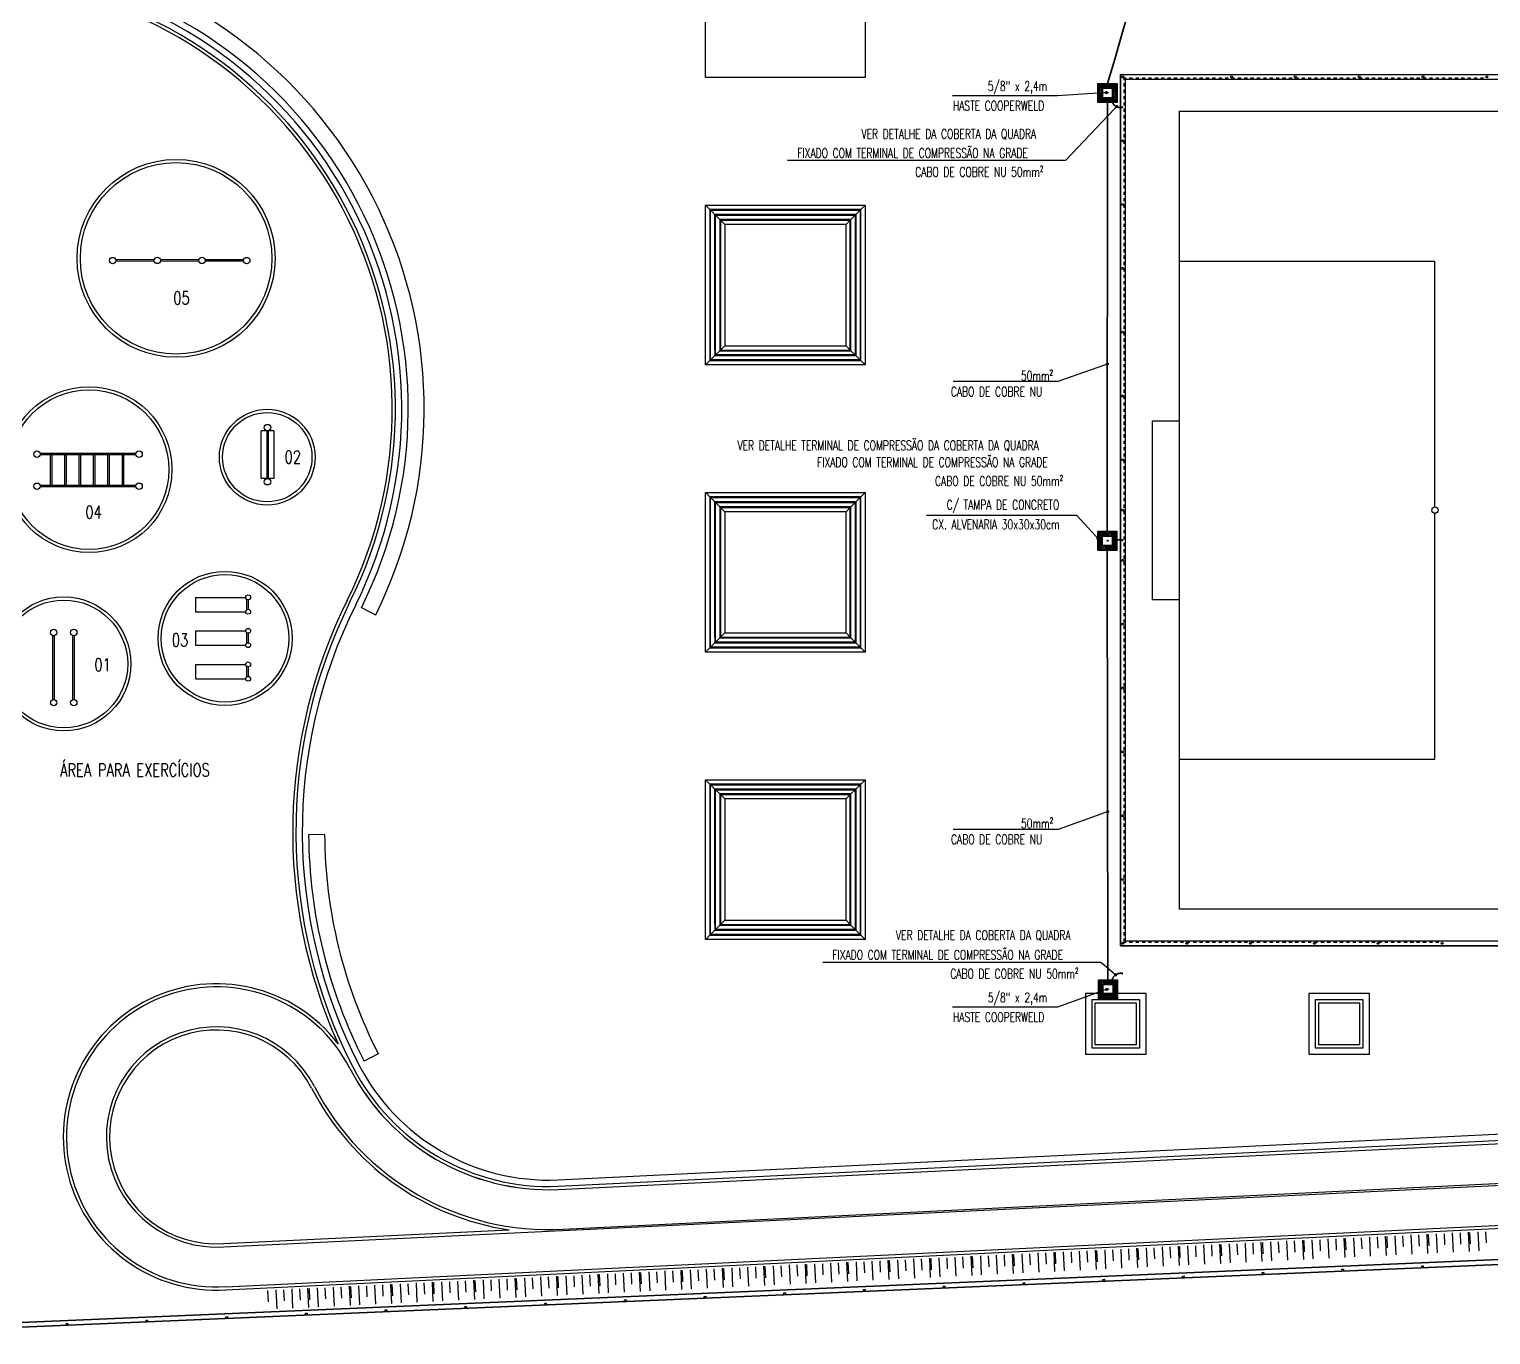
# Model space of a CAD drawing. Header units: inches. Extents: x 462047 to 462370, y 9198028 to 9198209.
# Drawn here: x 462130.98 to 462176.77, y 9198072.82 to 9198113.73 of the extents above; entities that cross this region are included whole.
import ezdxf
from ezdxf import colors
from ezdxf.entities.mleader import LeaderData, LeaderLine
from ezdxf.enums import TextEntityAlignment as Align
from ezdxf.math import Vec2, Vec3

# ---------------------------------------------------------------- set-up
doc = ezdxf.new("R2010")
doc.units = ezdxf.units.IN
doc.header["$MEASUREMENT"] = 0
doc.linetypes.add('ARQ-MEPJ_BAS-PJ1-GERAL-R06$0$TT4', pattern=[0.1, 0.05, -0.05])
doc.linetypes.add('HIDDEN', pattern=[9.525, 6.35, -3.175])
doc.layers.add('I-ARQ', color=8, linetype='Continuous')
doc.layers.add('I-NORMO_ARQ', color=8, linetype='Continuous')
for name, color, linetype, lineweight in [('I-CAIXAS', 3, 'Continuous', 30), ('I-ELET_PISO', 5, 'HIDDEN', 35), ('I-LIN_CHAMADA', 9, 'Continuous', 9), ('I-PONTO_ELE', 4, 'Continuous', 30), ('I-TEXTOS', 2, 'Continuous', 25)]:
    doc.layers.add(name, color=color, linetype=linetype, lineweight=lineweight)
doc.styles.add('ROMANS', font='romans.shx', dxfattribs={"width": 0.75, "height": 0.1})
doc.linetypes.add('ATERRAMENTO', pattern='A,0.6,-0.25,["+",Standard,S=0.3,R=0,X=-0.11,Y=-0.15],-0.25', length=1.1)

# ---------------------------------------------------------------- blocks, each defined once
blk = doc.blocks.new('30X30')
at = {"layer": 'I-CAIXAS', "lineweight": 0}
h = blk.add_hatch(dxfattribs=at)
h.set_pattern_fill('STEEL', color=9, scale=0.018, style=0)
h.set_pattern_definition([(45, (-539.57447, 88.759806), (-0.0404111525, 0.0404111525), []), (45, (-539.57447, 88.78838), (-0.0404111525, 0.0404111525), [])])
h.paths.add_polyline_path([(0.3, 0.3), (-0.3, 0.3), (-0.3, -0.3), (0.3, -0.3)])
h.paths.add_polyline_path([(0.15, -0.15), (-0.15, -0.15), (-0.15, 0.15), (0.15, 0.15)], flags=16)
at = {"layer": 'I-CAIXAS'}
for points in [[(-0.3, 0.3), (0.3, 0.3), (0.3, -0.3), (-0.3, -0.3)], [(-0.15, 0.15), (0.15, 0.15), (0.15, -0.15), (-0.15, -0.15)]]:
    blk.add_lwpolyline(points, close=True, dxfattribs=at)
blk = doc.blocks.new('_Dot')
at = {"color": 0, "linetype": 'ByBlock', "lineweight": -2}
blk.add_line((-0.5, 0), (-1, 0), dxfattribs=at)
at = {"color": 0, "linetype": 'ByBlock', "const_width": 0.5}
blk.add_lwpolyline([(-0.25, 0, 1), (0.25, 0, 1)], format="xyb", close=True, dxfattribs=at)
blk = doc.blocks.new('MARACANAÚ')
at = {"layer": 'I-ARQ'}
for p, q in [((543300.35, 9574042.499), (543293.893, 9574194.275)), ((543293.893, 9574194.275), (543300.35, 9574042.499)), ((543300.193, 9574042.67), (543293.749, 9574194.12)), ((543293.749, 9574194.12), (543300.193, 9574042.67)), ((543295.799, 9574064.81), (543290.974, 9574163.518)), ((543297.042, 9574064.968), (543292.224, 9574163.555)), ((543295.498, 9574064.796), (543290.68, 9574163.373)), ((543295.698, 9574064.806), (543290.88, 9574163.383)), ((543295.798, 9574064.81), (543290.979, 9574163.417)), ((543297.595, 9574054.337), (543292.331, 9574163.374)), ((543298.843, 9574054.4), (543293.58, 9574163.425)), ((543298.943, 9574054.404), (543293.68, 9574163.43)), ((543260.86, 9574082.428), (543260.86, 9574131.128)), ((543260.86, 9574082.428), (543260.86, 9574131.128)), ((543288.16, 9574082.428), (543288.16, 9574131.128)), ((543288.16, 9574131.128), (543288.16, 9574082.428)), ((543261.01, 9574082.578), (543261.01, 9574130.978)), ((543288.01, 9574082.578), (543288.01, 9574130.978)), ((543262.01, 9574084.278), (543262.01, 9574129.278)), ((543287.01, 9574129.278), (543287.01, 9574084.278)), ((543297.121, 9574093.863), (543297.472, 9574093.88)), ((543297.123, 9574093.62), (543297.724, 9574093.649)), ((543297.137, 9574093.32), (543297.739, 9574093.349)), ((543297.145, 9574093.363), (543297.496, 9574093.38)), ((543297.16, 9574093.064), (543297.51, 9574093.081)), ((543297.161, 9574092.82), (543297.763, 9574092.85)), ((543297.184, 9574092.564), (543297.534, 9574092.581)), ((543274.41, 9574092.278), (543266.71, 9574092.278)), ((543266.71, 9574084.278), (543266.71, 9574092.278)), ((543282.31, 9574092.278), (543274.61, 9574092.278)), ((543282.31, 9574084.278), (543282.31, 9574092.278)), ((543297.186, 9574092.321), (543297.787, 9574092.35)), ((543297.2, 9574092.021), (543297.802, 9574092.05)), ((543297.208, 9574092.065), (543297.559, 9574092.082)), ((543297.222, 9574091.765), (543297.573, 9574091.782)), ((543298.188, 9574091.913), (543298.248, 9574091.916)), ((543298.19, 9574091.863), (543298.188, 9574091.913)), ((543298.25, 9574091.866), (543298.19, 9574091.863)), ((543298.248, 9574091.916), (543298.25, 9574091.866)), ((543297.224, 9574091.522), (543297.826, 9574091.551)), ((543297.246, 9574091.266), (543297.597, 9574091.283)), ((543297.248, 9574091.023), (543297.85, 9574091.052)), ((543297.263, 9574090.723), (543297.864, 9574090.752)), ((543297.27, 9574090.766), (543297.621, 9574090.783)), ((543297.285, 9574090.467), (543297.636, 9574090.484)), ((543291.56, 9574090.228), (543289.66, 9574090.228)), ((543289.66, 9574090.228), (543289.66, 9574088.328)), ((543291.36, 9574090.028), (543289.86, 9574090.028)), ((543289.86, 9574090.028), (543289.86, 9574088.528)), ((543291.26, 9574089.928), (543289.96, 9574089.928)), ((543289.96, 9574089.928), (543289.96, 9574088.628)), ((543291.26, 9574088.628), (543291.26, 9574089.928)), ((543291.36, 9574088.528), (543291.36, 9574090.028)), ((543291.56, 9574088.328), (543291.56, 9574090.228)), ((543297.287, 9574090.224), (543297.888, 9574090.253)), ((543297.309, 9574089.967), (543297.66, 9574089.984)), ((543297.311, 9574089.724), (543297.912, 9574089.753)), ((543297.325, 9574089.424), (543297.927, 9574089.453)), ((543297.333, 9574089.468), (543297.684, 9574089.485)), ((543298.294, 9574089.416), (543298.354, 9574089.418)), ((543298.296, 9574089.366), (543298.294, 9574089.416)), ((543298.356, 9574089.368), (543298.296, 9574089.366)), ((543298.354, 9574089.418), (543298.356, 9574089.368)), ((543297.348, 9574089.168), (543297.698, 9574089.185)), ((543297.349, 9574088.925), (543297.951, 9574088.954)), ((543289.86, 9574088.528), (543291.36, 9574088.528)), ((543289.96, 9574088.628), (543291.26, 9574088.628)), ((543297.372, 9574088.669), (543297.722, 9574088.686)), ((543297.374, 9574088.426), (543297.975, 9574088.455)), ((543289.66, 9574088.328), (543291.56, 9574088.328)), ((543297.388, 9574088.126), (543297.99, 9574088.155)), ((543297.396, 9574088.169), (543297.747, 9574088.186)), ((543297.41, 9574087.87), (543297.761, 9574087.887)), ((543297.412, 9574087.627), (543298.014, 9574087.656)), ((543297.434, 9574087.37), (543297.785, 9574087.387)), ((543297.436, 9574087.127), (543298.038, 9574087.156)), ((543297.451, 9574086.827), (543298.052, 9574086.857)), ((543297.459, 9574086.871), (543297.809, 9574086.888)), ((543298.401, 9574086.918), (543298.461, 9574086.92)), ((543298.403, 9574086.868), (543298.401, 9574086.918)), ((543298.463, 9574086.87), (543298.403, 9574086.868)), ((543298.461, 9574086.92), (543298.463, 9574086.87)), ((543297.473, 9574086.571), (543297.824, 9574086.588)), ((543297.475, 9574086.328), (543298.076, 9574086.357)), ((543297.497, 9574086.072), (543297.848, 9574086.089)), ((543297.499, 9574085.829), (543298.1, 9574085.858)), ((543297.513, 9574085.529), (543298.115, 9574085.558)), ((543297.521, 9574085.572), (543297.872, 9574085.589)), ((543297.536, 9574085.273), (543297.886, 9574085.29)), ((543297.537, 9574085.03), (543298.139, 9574085.059)), ((543297.56, 9574084.773), (543297.91, 9574084.79)), ((543297.562, 9574084.53), (543298.163, 9574084.559)), ((543298.507, 9574084.42), (543298.567, 9574084.423)), ((543298.509, 9574084.37), (543298.507, 9574084.42)), ((543298.569, 9574084.373), (543298.509, 9574084.37)), ((543298.567, 9574084.423), (543298.569, 9574084.373)), ((543287.01, 9574084.278), (543262.01, 9574084.278)), ((543271.71, 9574083.428), (543271.71, 9574084.278)), ((543277.31, 9574083.428), (543277.31, 9574084.278)), ((543297.576, 9574084.23), (543298.178, 9574084.26)), ((543297.584, 9574084.274), (543297.935, 9574084.291)), ((543297.598, 9574083.974), (543297.949, 9574083.991)), ((543277.31, 9574083.428), (543271.71, 9574083.428)), ((543297.6, 9574083.731), (543298.202, 9574083.76)), ((543297.622, 9574083.475), (543297.973, 9574083.492)), ((543291.56, 9574083.228), (543289.66, 9574083.228)), ((543289.66, 9574083.228), (543289.66, 9574081.328)), ((543291.36, 9574083.028), (543289.86, 9574083.028)), ((543289.86, 9574083.028), (543289.86, 9574081.528)), ((543291.26, 9574082.928), (543289.96, 9574082.928)), ((543289.96, 9574082.928), (543289.96, 9574081.628)), ((543291.26, 9574081.628), (543291.26, 9574082.928)), ((543291.36, 9574081.528), (543291.36, 9574083.028)), ((543291.56, 9574081.328), (543291.56, 9574083.228)), ((543297.624, 9574083.232), (543298.226, 9574083.261)), ((543297.639, 9574082.932), (543298.24, 9574082.961)), ((543297.647, 9574082.975), (543297.997, 9574082.992)), ((543261.01, 9574082.578), (543288.01, 9574082.578)), ((543297.661, 9574082.676), (543298.012, 9574082.693)), ((543260.86, 9574082.428), (543274.51, 9574082.428)), ((543260.86, 9574082.428), (543288.16, 9574082.428)), ((543288.16, 9574082.428), (543260.86, 9574082.428)), ((543297.663, 9574082.433), (543298.264, 9574082.462)), ((543297.685, 9574082.176), (543298.036, 9574082.193)), ((543289.96, 9574081.628), (543291.26, 9574081.628)), ((543297.687, 9574081.933), (543298.289, 9574081.962)), ((543297.701, 9574081.634), (543298.303, 9574081.663)), ((543297.709, 9574081.677), (543298.06, 9574081.694)), ((543298.613, 9574081.922), (543298.673, 9574081.925)), ((543298.615, 9574081.872), (543298.613, 9574081.922)), ((543298.675, 9574081.875), (543298.615, 9574081.872)), ((543298.673, 9574081.925), (543298.675, 9574081.875)), ((543289.66, 9574081.328), (543291.56, 9574081.328)), ((543289.86, 9574081.528), (543291.36, 9574081.528)), ((543297.724, 9574081.377), (543298.074, 9574081.394)), ((543297.726, 9574081.134), (543298.327, 9574081.163)), ((543297.748, 9574080.878), (543298.099, 9574080.895)), ((543297.75, 9574080.635), (543298.351, 9574080.664)), ((543297.764, 9574080.335), (543298.366, 9574080.364)), ((543297.772, 9574080.378), (543298.123, 9574080.395)), ((543297.786, 9574080.079), (543298.137, 9574080.096)), ((543297.788, 9574079.836), (543298.39, 9574079.865)), ((543297.81, 9574079.579), (543298.161, 9574079.596)), ((543297.812, 9574079.336), (543298.414, 9574079.365)), ((543298.719, 9574079.425), (543298.779, 9574079.427)), ((543298.722, 9574079.375), (543298.719, 9574079.425)), ((543298.781, 9574079.377), (543298.722, 9574079.375)), ((543298.779, 9574079.427), (543298.781, 9574079.377)), ((543297.827, 9574079.037), (543298.428, 9574079.066)), ((543297.835, 9574079.08), (543298.185, 9574079.097)), ((543297.849, 9574078.78), (543298.2, 9574078.797)), ((543297.851, 9574078.537), (543298.452, 9574078.566)), ((543297.873, 9574078.281), (543298.224, 9574078.298)), ((543297.875, 9574078.038), (543298.477, 9574078.067)), ((543297.889, 9574077.738), (543298.491, 9574077.767)), ((543297.897, 9574077.781), (543298.248, 9574077.798)), ((543297.912, 9574077.482), (543298.262, 9574077.499)), ((543297.914, 9574077.239), (543298.515, 9574077.268)), ((543297.936, 9574076.982), (543298.287, 9574076.999)), ((543297.938, 9574076.739), (543298.539, 9574076.768)), ((543298.826, 9574076.927), (543298.886, 9574076.929)), ((543298.828, 9574076.877), (543298.826, 9574076.927)), ((543298.888, 9574076.879), (543298.828, 9574076.877)), ((543298.886, 9574076.929), (543298.888, 9574076.879)), ((543297.952, 9574076.44), (543298.554, 9574076.469)), ((543297.96, 9574076.483), (543298.311, 9574076.5)), ((543297.974, 9574076.183), (543298.325, 9574076.2)), ((543297.976, 9574075.94), (543298.578, 9574075.969)), ((543297.999, 9574075.684), (543298.349, 9574075.701)), ((543298, 9574075.441), (543298.602, 9574075.47)), ((543298.015, 9574075.141), (543298.616, 9574075.17)), ((543298.023, 9574075.184), (543298.373, 9574075.201)), ((543298.037, 9574074.885), (543298.388, 9574074.902)), ((543298.039, 9574074.642), (543298.64, 9574074.671)), ((543298.061, 9574074.385), (543298.412, 9574074.402)), ((543298.932, 9574074.429), (543298.992, 9574074.432)), ((543298.934, 9574074.379), (543298.932, 9574074.429)), ((543298.994, 9574074.382), (543298.934, 9574074.379)), ((543298.992, 9574074.432), (543298.994, 9574074.382)), ((543298.063, 9574074.142), (543298.665, 9574074.171)), ((543298.077, 9574073.843), (543298.679, 9574073.872)), ((543298.085, 9574073.886), (543298.436, 9574073.903)), ((543298.1, 9574073.586), (543298.45, 9574073.603)), ((543298.102, 9574073.343), (543298.703, 9574073.372)), ((543298.124, 9574073.087), (543298.475, 9574073.104)), ((543298.126, 9574072.844), (543298.727, 9574072.873)), ((543298.14, 9574072.544), (543298.742, 9574072.573)), ((543298.148, 9574072.587), (543298.499, 9574072.604)), ((543298.162, 9574072.288), (543298.513, 9574072.305)), ((543298.164, 9574072.045), (543298.766, 9574072.074)), ((543298.187, 9574071.788), (543298.537, 9574071.805)), ((543298.188, 9574071.545), (543298.79, 9574071.574)), ((543299.038, 9574071.931), (543299.098, 9574071.934)), ((543299.04, 9574071.881), (543299.038, 9574071.931)), ((543299.1, 9574071.884), (543299.04, 9574071.881)), ((543299.098, 9574071.934), (543299.1, 9574071.884)), ((543298.203, 9574071.246), (543298.804, 9574071.275)), ((543298.211, 9574071.289), (543298.561, 9574071.306)), ((543298.225, 9574070.989), (543298.576, 9574071.006)), ((543298.227, 9574070.746), (543298.829, 9574070.775)), ((543298.249, 9574070.49), (543298.6, 9574070.507)), ((543298.251, 9574070.247), (543298.853, 9574070.276)), ((543298.266, 9574069.947), (543298.867, 9574069.976)), ((543298.273, 9574069.991), (543298.624, 9574070.007)), ((543298.288, 9574069.691), (543298.639, 9574069.708)), ((543298.29, 9574069.448), (543298.891, 9574069.477)), ((543298.312, 9574069.191), (543298.663, 9574069.208)), ((543299.144, 9574069.434), (543299.204, 9574069.436)), ((543299.147, 9574069.384), (543299.144, 9574069.434)), ((543299.207, 9574069.386), (543299.147, 9574069.384)), ((543299.204, 9574069.436), (543299.207, 9574069.386)), ((543298.314, 9574068.948), (543298.915, 9574068.977)), ((543298.328, 9574068.649), (543298.93, 9574068.678)), ((543298.336, 9574068.692), (543298.687, 9574068.709)), ((543298.35, 9574068.392), (543298.701, 9574068.409)), ((543298.352, 9574068.149), (543298.954, 9574068.178)), ((543298.375, 9574067.893), (543298.725, 9574067.91)), ((543298.376, 9574067.65), (543298.978, 9574067.679)), ((543298.391, 9574067.35), (543298.992, 9574067.379)), ((543298.399, 9574067.394), (543298.749, 9574067.41)), ((543298.413, 9574067.094), (543298.764, 9574067.111)), ((543299.251, 9574066.936), (543299.311, 9574066.938)), ((543299.253, 9574066.886), (543299.251, 9574066.936)), ((543299.311, 9574066.938), (543299.313, 9574066.889)), ((543298.415, 9574066.851), (543299.017, 9574066.88)), ((543298.437, 9574066.594), (543298.788, 9574066.611)), ((543299.313, 9574066.889), (543299.253, 9574066.886)), ((543298.439, 9574066.351), (543299.041, 9574066.38)), ((543298.454, 9574066.052), (543299.055, 9574066.081)), ((543298.461, 9574066.095), (543298.812, 9574066.112)), ((543298.476, 9574065.795), (543298.827, 9574065.812)), ((543298.478, 9574065.552), (543299.079, 9574065.581)), ((543298.5, 9574065.296), (543298.851, 9574065.313)), ((543298.502, 9574065.053), (543299.103, 9574065.082)), ((543298.516, 9574064.753), (543299.118, 9574064.782)), ((543298.524, 9574064.797), (543298.875, 9574064.813)), ((543298.539, 9574064.497), (543298.889, 9574064.514)), ((543298.54, 9574064.254), (543299.142, 9574064.283)), ((543299.357, 9574064.438), (543299.417, 9574064.441)), ((543299.359, 9574064.388), (543299.357, 9574064.438)), ((543299.419, 9574064.391), (543299.359, 9574064.388)), ((543299.417, 9574064.441), (543299.419, 9574064.391)), ((543298.563, 9574063.997), (543298.913, 9574064.014)), ((543298.564, 9574063.754), (543299.166, 9574063.783)), ((543297.495, 9574054.332), (543297.063, 9574063.278)), ((543298.579, 9574063.455), (543299.18, 9574063.484)), ((543298.587, 9574063.498), (543298.937, 9574063.515)), ((543298.601, 9574063.198), (543298.952, 9574063.215)), ((543298.603, 9574062.955), (543299.205, 9574062.984)), ((543298.625, 9574062.699), (543298.976, 9574062.716)), ((543298.627, 9574062.456), (543299.229, 9574062.485)), ((543298.642, 9574062.156), (543299.243, 9574062.185)), ((543298.649, 9574062.2), (543299, 9574062.217)), ((543298.664, 9574061.9), (543299.015, 9574061.917)), ((543299.463, 9574061.94), (543299.523, 9574061.943)), ((543299.465, 9574061.89), (543299.463, 9574061.94)), ((543299.525, 9574061.893), (543299.465, 9574061.89)), ((543299.523, 9574061.943), (543299.525, 9574061.893)), ((543298.666, 9574061.657), (543299.267, 9574061.686)), ((543298.688, 9574061.401), (543299.039, 9574061.417)), ((543298.69, 9574061.157), (543299.291, 9574061.186)), ((543298.704, 9574060.858), (543299.306, 9574060.887)), ((543298.712, 9574060.901), (543299.063, 9574060.918)), ((543298.727, 9574060.601), (543299.077, 9574060.618)), ((543298.728, 9574060.358), (543299.33, 9574060.387)), ((543298.751, 9574060.102), (543299.101, 9574060.119)), ((543298.752, 9574059.859), (543299.354, 9574059.888)), ((543298.767, 9574059.559), (543299.369, 9574059.588)), ((543298.775, 9574059.603), (543299.125, 9574059.62)), ((543291.546, 9574059.176), (543291.775, 9574058.731)), ((543298.789, 9574059.303), (543299.14, 9574059.32)), ((543299.57, 9574059.443), (543299.63, 9574059.445)), ((543299.572, 9574059.393), (543299.57, 9574059.443)), ((543299.632, 9574059.395), (543299.572, 9574059.393)), ((543299.63, 9574059.445), (543299.632, 9574059.395)), ((543277.567, 9574058.646), (543277.791, 9574059.093)), ((543298.791, 9574059.06), (543299.393, 9574059.089)), ((543298.813, 9574058.804), (543299.164, 9574058.82)), ((543298.815, 9574058.56), (543299.417, 9574058.589)), ((543298.83, 9574058.261), (543299.431, 9574058.29)), ((543298.837, 9574058.304), (543299.188, 9574058.321)), ((543298.852, 9574058.004), (543299.203, 9574058.021)), ((543298.854, 9574057.761), (543299.455, 9574057.79)), ((543284.678, 9574057.493), (543284.681, 9574056.993)), ((543298.876, 9574057.505), (543299.227, 9574057.522)), ((543298.878, 9574057.262), (543299.479, 9574057.291)), ((543298.892, 9574056.962), (543299.494, 9574056.991)), ((543298.9, 9574057.006), (543299.251, 9574057.023)), ((543299.676, 9574056.945), (543299.736, 9574056.948)), ((543299.678, 9574056.895), (543299.676, 9574056.945)), ((543299.738, 9574056.898), (543299.678, 9574056.895)), ((543299.736, 9574056.948), (543299.738, 9574056.898)), ((543298.915, 9574056.706), (543299.265, 9574056.723)), ((543298.916, 9574056.463), (543299.518, 9574056.492)), ((543298.939, 9574056.207), (543299.289, 9574056.223)), ((543298.941, 9574055.963), (543299.542, 9574055.992)), ((543272.019, 9574055.68), (543273.526, 9574055.68)), ((543272.023, 9574055.905), (543272.023, 9574055.73)), ((543272.023, 9574055.905), (543273.523, 9574055.905)), ((543272.023, 9574055.73), (543273.526, 9574055.73)), ((543272.023, 9574055.68), (543272.023, 9574055.505)), ((543273.523, 9574055.505), (543272.023, 9574055.505)), ((543273.523, 9574055.905), (543273.523, 9574055.73)), ((543273.523, 9574055.68), (543273.523, 9574055.505)), ((543298.963, 9574055.707), (543299.314, 9574055.724)), ((543277.244, 9574053.449), (543277.244, 9574055.024)), ((543277.3, 9574055.049), (543277.638, 9574055.049)), ((543277.319, 9574055.099), (543277.619, 9574055.099)), ((543277.694, 9574053.449), (543277.694, 9574055.024)), ((543278.294, 9574053.449), (543278.294, 9574055.024)), ((543278.35, 9574055.049), (543278.688, 9574055.049)), ((543278.369, 9574055.099), (543278.669, 9574055.099)), ((543278.744, 9574053.449), (543278.744, 9574055.024)), ((543279.344, 9574053.449), (543279.344, 9574055.024)), ((543279.4, 9574055.049), (543279.738, 9574055.049)), ((543279.419, 9574055.099), (543279.719, 9574055.099)), ((543279.794, 9574053.449), (543279.794, 9574055.024)), ((543266.665, 9574054.958), (543266.663, 9574053.751)), ((543266.715, 9574054.957), (543266.713, 9574053.754)), ((543299.782, 9574054.447), (543299.842, 9574054.45)), ((543299.784, 9574054.397), (543299.782, 9574054.447)), ((543299.844, 9574054.4), (543299.784, 9574054.397)), ((543299.842, 9574054.45), (543299.844, 9574054.4)), ((543266.663, 9574053.558), (543266.662, 9574052.351)), ((543266.713, 9574053.557), (543266.712, 9574052.351)), ((543277.244, 9574053.449), (543277.694, 9574053.449)), ((543278.294, 9574053.449), (543278.744, 9574053.449)), ((543279.344, 9574053.449), (543279.794, 9574053.449)), ((543266.666, 9574052.156), (543266.665, 9574050.954)), ((543266.716, 9574052.159), (543266.715, 9574050.951)), ((543299.888, 9574051.949), (543299.948, 9574051.952)), ((543299.89, 9574051.9), (543299.888, 9574051.949)), ((543299.95, 9574051.902), (543299.89, 9574051.9)), ((543299.948, 9574051.952), (543299.95, 9574051.902)), ((543272.733, 9574051.582), (543272.732, 9574048.579)), ((543272.783, 9574051.582), (543272.782, 9574048.579)), ((543273.736, 9574051.584), (543273.734, 9574048.581)), ((543273.786, 9574051.584), (543273.784, 9574048.58)), ((543273.735, 9574051.207), (543272.783, 9574051.207)), ((543273.735, 9574051.157), (543272.783, 9574051.157)), ((543273.735, 9574050.757), (543272.783, 9574050.757)), ((543273.735, 9574050.707), (543272.783, 9574050.707)), ((543273.735, 9574050.307), (543272.783, 9574050.307)), ((543273.735, 9574050.257), (543272.783, 9574050.257)), ((543273.735, 9574049.857), (543272.783, 9574049.857)), ((543273.735, 9574049.807), (543272.783, 9574049.807)), ((543280.445, 9574049.66), (543278.442, 9574049.66)), ((543280.445, 9574049.61), (543278.442, 9574049.61)), ((543273.735, 9574049.357), (543272.782, 9574049.357)), ((543273.735, 9574049.407), (543272.783, 9574049.407)), ((543299.995, 9574049.452), (543300.055, 9574049.454)), ((543299.997, 9574049.402), (543299.995, 9574049.452)), ((543300.057, 9574049.404), (543299.997, 9574049.402)), ((543300.055, 9574049.454), (543300.057, 9574049.404)), ((543273.734, 9574048.957), (543272.782, 9574048.957)), ((543273.734, 9574048.907), (543272.782, 9574048.907)), ((543280.447, 9574049.031), (543278.444, 9574049.031)), ((543280.447, 9574048.981), (543278.444, 9574048.981))]:
    blk.add_line(p, q, dxfattribs=at)
at = {"layer": 'I-ARQ', "linetype": 'ARQ-MEPJ_BAS-PJ1-GERAL-R06$0$TT4'}
for p, q in [((543260.966, 9574082.503), (543260.966, 9574093.903)), ((543288.053, 9574082.503), (543288.053, 9574092.503)), ((543260.935, 9574082.534), (543288.085, 9574082.534))]:
    blk.add_line(p, q, dxfattribs=at)
at = {"layer": 'I-ARQ', "linetype": 'HIDDEN'}
for p, q in [((543255.96, 9574074.428), (543260.96, 9574074.428)), ((543260.96, 9574074.428), (543260.96, 9574069.428)), ((543260.96, 9574069.428), (543255.96, 9574069.428))]:
    blk.add_line(p, q, dxfattribs=at)
at = {"layer": 'I-ARQ', "ltscale": 10}
for p, q in [((543265.095, 9574074.293), (543264.96, 9574074.428)), ((543264.96, 9574069.428), (543264.96, 9574074.428)), ((543264.96, 9574074.428), (543265.095, 9574074.428)), ((543264.96, 9574074.293), (543264.96, 9574074.428)), ((543264.96, 9574074.428), (543269.96, 9574074.428)), ((543264.96, 9574074.138), (543264.96, 9574074.273)), ((543269.825, 9574074.293), (543265.095, 9574074.293)), ((543265.095, 9574074.293), (543265.095, 9574069.563)), ((543265.25, 9574074.138), (543265.115, 9574074.273)), ((543265.115, 9574074.273), (543269.805, 9574074.273)), ((543265.115, 9574069.583), (543265.115, 9574074.273)), ((543269.67, 9574074.138), (543269.805, 9574074.273)), ((543269.805, 9574074.273), (543269.805, 9574069.583)), ((543269.825, 9574074.293), (543269.96, 9574074.428)), ((543269.825, 9574069.563), (543269.825, 9574074.293)), ((543269.96, 9574074.428), (543269.96, 9574069.428)), ((543274.095, 9574074.293), (543273.96, 9574074.428)), ((543273.96, 9574069.428), (543273.96, 9574074.428)), ((543273.96, 9574074.428), (543274.095, 9574074.428)), ((543273.96, 9574074.293), (543273.96, 9574074.428)), ((543273.96, 9574074.428), (543278.96, 9574074.428)), ((543273.96, 9574074.138), (543273.96, 9574074.273)), ((543278.825, 9574074.293), (543274.095, 9574074.293)), ((543274.095, 9574074.293), (543274.095, 9574069.563)), ((543274.25, 9574074.138), (543274.115, 9574074.273)), ((543274.115, 9574074.273), (543278.805, 9574074.273)), ((543274.115, 9574069.583), (543274.115, 9574074.273)), ((543278.67, 9574074.138), (543278.805, 9574074.273)), ((543278.805, 9574074.273), (543278.805, 9574069.583)), ((543278.825, 9574074.293), (543278.96, 9574074.428)), ((543278.825, 9574069.563), (543278.825, 9574074.293)), ((543278.96, 9574074.428), (543278.96, 9574069.428)), ((543283.095, 9574074.293), (543282.96, 9574074.428)), ((543282.96, 9574069.428), (543282.96, 9574074.428)), ((543282.96, 9574074.428), (543283.095, 9574074.428)), ((543282.96, 9574074.293), (543282.96, 9574074.428)), ((543282.96, 9574074.428), (543287.96, 9574074.428)), ((543282.96, 9574074.138), (543282.96, 9574074.273)), ((543287.825, 9574074.293), (543283.095, 9574074.293)), ((543283.095, 9574074.293), (543283.095, 9574069.563)), ((543283.25, 9574074.138), (543283.115, 9574074.273)), ((543283.115, 9574074.273), (543287.805, 9574074.273)), ((543283.115, 9574069.583), (543283.115, 9574074.273)), ((543287.67, 9574074.138), (543287.805, 9574074.273)), ((543287.805, 9574074.273), (543287.805, 9574069.583)), ((543287.825, 9574074.293), (543287.96, 9574074.428)), ((543287.825, 9574069.563), (543287.825, 9574074.293)), ((543287.96, 9574074.428), (543287.96, 9574069.428)), ((543264.96, 9574073.983), (543264.96, 9574074.118)), ((543269.67, 9574074.138), (543265.25, 9574074.138)), ((543265.25, 9574074.003), (543265.25, 9574074.138)), ((543265.25, 9574074.138), (543269.67, 9574074.138)), ((543265.25, 9574074.138), (543265.25, 9574069.718)), ((543265.25, 9574069.718), (543265.25, 9574073.963)), ((543265.405, 9574073.983), (543265.27, 9574074.118)), ((543265.27, 9574069.738), (543265.27, 9574074.118)), ((543265.27, 9574074.118), (543269.65, 9574074.118)), ((543269.515, 9574073.983), (543265.405, 9574073.983)), ((543265.405, 9574073.983), (543265.405, 9574069.873)), ((543265.425, 9574073.963), (543265.56, 9574073.828)), ((543265.425, 9574069.893), (543265.425, 9574073.963)), ((543265.425, 9574073.963), (543265.425, 9574069.893)), ((543269.495, 9574073.963), (543265.425, 9574073.963)), ((543269.36, 9574073.828), (543265.56, 9574073.828)), ((543265.56, 9574073.828), (543265.56, 9574070.028)), ((543269.495, 9574073.963), (543269.36, 9574073.828)), ((543269.36, 9574070.028), (543269.36, 9574073.828)), ((543269.495, 9574069.893), (543269.495, 9574073.963)), ((543269.515, 9574073.983), (543269.65, 9574074.118)), ((543269.515, 9574069.873), (543269.515, 9574073.983)), ((543269.65, 9574074.118), (543269.65, 9574069.738)), ((543269.67, 9574069.718), (543269.67, 9574074.138)), ((543269.67, 9574074.138), (543269.67, 9574069.893)), ((543273.96, 9574073.983), (543273.96, 9574074.118)), ((543278.67, 9574074.138), (543274.25, 9574074.138)), ((543274.25, 9574074.003), (543274.25, 9574074.138)), ((543274.25, 9574074.138), (543278.67, 9574074.138)), ((543274.25, 9574074.138), (543274.25, 9574069.718)), ((543274.25, 9574069.718), (543274.25, 9574073.963)), ((543274.405, 9574073.983), (543274.27, 9574074.118)), ((543274.27, 9574069.738), (543274.27, 9574074.118)), ((543274.27, 9574074.118), (543278.65, 9574074.118)), ((543278.515, 9574073.983), (543274.405, 9574073.983)), ((543274.405, 9574073.983), (543274.405, 9574069.873)), ((543274.425, 9574073.963), (543274.56, 9574073.828)), ((543274.425, 9574069.893), (543274.425, 9574073.963)), ((543274.425, 9574073.963), (543274.425, 9574069.893)), ((543278.495, 9574073.963), (543274.425, 9574073.963)), ((543278.36, 9574073.828), (543274.56, 9574073.828)), ((543274.56, 9574073.828), (543274.56, 9574070.028)), ((543278.495, 9574073.963), (543278.36, 9574073.828)), ((543278.36, 9574070.028), (543278.36, 9574073.828)), ((543278.495, 9574069.893), (543278.495, 9574073.963)), ((543278.515, 9574073.983), (543278.65, 9574074.118)), ((543278.515, 9574069.873), (543278.515, 9574073.983)), ((543278.65, 9574074.118), (543278.65, 9574069.738)), ((543278.67, 9574069.718), (543278.67, 9574074.138)), ((543278.67, 9574074.138), (543278.67, 9574069.893)), ((543282.96, 9574073.983), (543282.96, 9574074.118)), ((543287.67, 9574074.138), (543283.25, 9574074.138)), ((543283.25, 9574074.003), (543283.25, 9574074.138)), ((543283.25, 9574074.138), (543287.67, 9574074.138)), ((543283.25, 9574074.138), (543283.25, 9574069.718)), ((543283.25, 9574069.718), (543283.25, 9574073.963)), ((543283.405, 9574073.983), (543283.27, 9574074.118)), ((543283.27, 9574069.738), (543283.27, 9574074.118)), ((543283.27, 9574074.118), (543287.65, 9574074.118)), ((543287.515, 9574073.983), (543283.405, 9574073.983)), ((543283.405, 9574073.983), (543283.405, 9574069.873)), ((543283.425, 9574073.963), (543283.56, 9574073.828)), ((543283.425, 9574069.893), (543283.425, 9574073.963)), ((543283.425, 9574073.963), (543283.425, 9574069.893)), ((543287.495, 9574073.963), (543283.425, 9574073.963)), ((543287.36, 9574073.828), (543283.56, 9574073.828)), ((543283.56, 9574073.828), (543283.56, 9574070.028)), ((543287.495, 9574073.963), (543287.36, 9574073.828)), ((543287.36, 9574070.028), (543287.36, 9574073.828)), ((543287.495, 9574069.893), (543287.495, 9574073.963)), ((543287.515, 9574073.983), (543287.65, 9574074.118)), ((543287.515, 9574069.873), (543287.515, 9574073.983)), ((543287.65, 9574074.118), (543287.65, 9574069.738)), ((543287.67, 9574069.718), (543287.67, 9574074.138)), ((543287.67, 9574074.138), (543287.67, 9574069.893)), ((543265.25, 9574069.718), (543265.115, 9574069.583)), ((543269.495, 9574069.718), (543265.25, 9574069.718)), ((543265.25, 9574069.718), (543269.67, 9574069.718)), ((543265.405, 9574069.873), (543265.27, 9574069.738)), ((543269.65, 9574069.738), (543265.27, 9574069.738)), ((543265.405, 9574069.873), (543269.515, 9574069.873)), ((543265.425, 9574069.893), (543265.56, 9574070.028)), ((543269.495, 9574069.893), (543265.425, 9574069.893)), ((543265.425, 9574069.893), (543269.495, 9574069.893)), ((543265.56, 9574070.028), (543269.36, 9574070.028)), ((543269.495, 9574069.893), (543269.36, 9574070.028)), ((543269.36, 9574070.028), (543269.36, 9574070.028)), ((543269.515, 9574069.873), (543269.65, 9574069.738)), ((543269.515, 9574069.873), (543269.515, 9574069.873)), ((543269.65, 9574069.738), (543269.65, 9574069.738)), ((543269.67, 9574069.718), (543269.805, 9574069.583)), ((543274.25, 9574069.718), (543274.115, 9574069.583)), ((543278.495, 9574069.718), (543274.25, 9574069.718)), ((543274.25, 9574069.718), (543278.67, 9574069.718)), ((543274.405, 9574069.873), (543274.27, 9574069.738)), ((543278.65, 9574069.738), (543274.27, 9574069.738)), ((543274.405, 9574069.873), (543278.515, 9574069.873)), ((543274.425, 9574069.893), (543274.56, 9574070.028)), ((543278.495, 9574069.893), (543274.425, 9574069.893)), ((543274.425, 9574069.893), (543278.495, 9574069.893)), ((543274.56, 9574070.028), (543278.36, 9574070.028)), ((543278.495, 9574069.893), (543278.36, 9574070.028)), ((543278.36, 9574070.028), (543278.36, 9574070.028)), ((543278.515, 9574069.873), (543278.65, 9574069.738)), ((543278.515, 9574069.873), (543278.515, 9574069.873)), ((543278.65, 9574069.738), (543278.65, 9574069.738)), ((543278.67, 9574069.718), (543278.805, 9574069.583)), ((543283.25, 9574069.718), (543283.115, 9574069.583)), ((543287.495, 9574069.718), (543283.25, 9574069.718)), ((543283.25, 9574069.718), (543287.67, 9574069.718)), ((543283.405, 9574069.873), (543283.27, 9574069.738)), ((543287.65, 9574069.738), (543283.27, 9574069.738)), ((543283.405, 9574069.873), (543287.515, 9574069.873)), ((543283.425, 9574069.893), (543283.56, 9574070.028)), ((543287.495, 9574069.893), (543283.425, 9574069.893)), ((543283.425, 9574069.893), (543287.495, 9574069.893)), ((543283.56, 9574070.028), (543287.36, 9574070.028)), ((543287.495, 9574069.893), (543287.36, 9574070.028)), ((543287.36, 9574070.028), (543287.36, 9574070.028)), ((543287.515, 9574069.873), (543287.65, 9574069.738)), ((543287.515, 9574069.873), (543287.515, 9574069.873)), ((543287.65, 9574069.738), (543287.65, 9574069.738)), ((543287.67, 9574069.718), (543287.805, 9574069.583)), ((543265.095, 9574069.563), (543264.96, 9574069.428)), ((543269.96, 9574069.428), (543264.96, 9574069.428)), ((543265.095, 9574069.563), (543269.825, 9574069.563)), ((543269.805, 9574069.583), (543265.115, 9574069.583)), ((543269.495, 9574069.428), (543269.36, 9574069.428)), ((543269.825, 9574069.563), (543269.96, 9574069.428)), ((543269.96, 9574069.428), (543269.825, 9574069.428)), ((543269.96, 9574069.563), (543269.96, 9574069.428)), ((543274.095, 9574069.563), (543273.96, 9574069.428)), ((543278.96, 9574069.428), (543273.96, 9574069.428)), ((543274.095, 9574069.563), (543278.825, 9574069.563)), ((543278.805, 9574069.583), (543274.115, 9574069.583)), ((543278.495, 9574069.428), (543278.36, 9574069.428)), ((543278.825, 9574069.563), (543278.96, 9574069.428)), ((543278.96, 9574069.428), (543278.825, 9574069.428)), ((543278.96, 9574069.563), (543278.96, 9574069.428)), ((543283.095, 9574069.563), (543282.96, 9574069.428)), ((543287.96, 9574069.428), (543282.96, 9574069.428)), ((543283.095, 9574069.563), (543287.825, 9574069.563)), ((543287.805, 9574069.583), (543283.115, 9574069.583)), ((543287.495, 9574069.428), (543287.36, 9574069.428)), ((543287.825, 9574069.563), (543287.96, 9574069.428)), ((543287.96, 9574069.428), (543287.825, 9574069.428)), ((543287.96, 9574069.563), (543287.96, 9574069.428))]:
    blk.add_line(p, q, dxfattribs=at)
at = {"layer": 'I-ARQ'}
for centre, radius in [((543260.935, 9574093.903), 0.0312), ((543274.51, 9574092.278), 0.1), ((543288.085, 9574092.503), 0.0312), ((543260.935, 9574091.903), 0.0312), ((543288.085, 9574090.503), 0.0312), ((543260.935, 9574089.903), 0.0312), ((543288.085, 9574088.503), 0.0312), ((543260.935, 9574087.903), 0.0312), ((543288.085, 9574086.503), 0.0312), ((543260.935, 9574085.903), 0.0312), ((543288.085, 9574084.503), 0.0312), ((543260.935, 9574082.503), 0.0312), ((543262.935, 9574082.503), 0.0312), ((543264.935, 9574082.503), 0.0312), ((543266.935, 9574082.503), 0.0312), ((543268.935, 9574082.503), 0.0312), ((543270.935, 9574082.503), 0.0312), ((543272.935, 9574082.503), 0.0312), ((543274.51, 9574082.503), 0.0312), ((543276.085, 9574082.503), 0.0312), ((543278.085, 9574082.503), 0.0312), ((543280.085, 9574082.503), 0.0312), ((543282.085, 9574082.503), 0.0312), ((543284.085, 9574082.503), 0.0312), ((543286.085, 9574082.503), 0.0312), ((543288.085, 9574082.503), 0.0312), ((543272.852, 9574055.697), 1.5), ((543272.852, 9574055.697), 1.4), ((543278.529, 9574054.374), 2.1), ((543278.529, 9574054.374), 2), ((543266.623, 9574052.841), 3.1), ((543266.623, 9574052.841), 3), ((543271.923, 9574055.705), 0.1), ((543273.623, 9574055.705), 0.1), ((543266.69, 9574055.054), 0.1), ((543277.244, 9574055.099), 0.075), ((543277.694, 9574055.099), 0.075), ((543278.294, 9574055.099), 0.075), ((543278.744, 9574055.099), 0.075), ((543279.344, 9574055.099), 0.075), ((543279.794, 9574055.099), 0.075), ((543266.688, 9574053.654), 0.1), ((543273.243, 9574050.112), 2.6), ((543266.687, 9574052.254), 0.1), ((543273.243, 9574050.112), 2.5), ((543272.758, 9574051.682), 0.1), ((543273.761, 9574051.682), 0.1), ((543279.33, 9574049.324), 2.1), ((543266.69, 9574050.854), 0.1), ((543279.33, 9574049.324), 2), ((543278.345, 9574049.635), 0.1), ((543280.545, 9574049.635), 0.1), ((543278.345, 9574049.005), 0.1), ((543280.545, 9574049.006), 0.1), ((543272.757, 9574048.482), 0.1), ((543273.761, 9574048.482), 0.1)]:
    blk.add_circle(centre, radius, dxfattribs=at)
for centre, radius, start, end in [((543288.804, 9574064.513), 6.7, 297.195, 2.4359), ((543288.804, 9574064.513), 6.9, 297.195, 2.4359), ((543288.804, 9574064.513), 7, 297.195, 2.4359), ((543288.805, 9574064.513), 7, 297.195, 2.4359), ((543288.805, 9574064.513), 8.25, 297.195, 3.1602), ((543288.805, 9574064.513), 8.35, 297.195, 351.4969), ((543271.337, 9574046.152), 14.461, 63.4943, 168), ((543271.337, 9574046.152), 13.961, 63.4943, 168), ((543271.337, 9574046.152), 13.761, 63.4943, 171.0066), ((543271.337, 9574046.152), 13.561, 63.4943, 171.8267), ((543271.337, 9574046.152), 13.461, 63.4943, 171.8202), ((543284.587, 9574072.721), 15.228, 270.3446, 297.195), ((543284.587, 9574072.721), 15.228, 243.4943, 243.5062), ((543284.587, 9574072.721), 15.728, 270.3446, 297.195), ((543284.587, 9574072.721), 16.128, 243.4943, 297.195), ((543284.587, 9574072.721), 15.928, 243.4943, 297.195), ((543294.152, 9574054.106), 4.7, 117.195, 3.5788), ((543284.587, 9574072.721), 16.228, 243.4943, 294.1703), ((543294.152, 9574054.106), 4.8, 127.4766, 3.5788), ((543294.152, 9574054.106), 3.45, 117.195, 3.832), ((543294.152, 9574054.106), 3.35, 117.195, 3.832)]:
    blk.add_arc(centre, radius, start, end, dxfattribs=at)
at = {"layer": 'I-NORMO_ARQ', "style": 'ROMANS', "width": 0.75}
for s, p in [('02', (543272.848, 9574056.496)), ('ÁREA PARA EXERCÍCIOS', (543282.654, 9574051.55)), ('05', (543267.864, 9574053.011)), ('03', (543278.58, 9574052.965)), ('04', (543274.575, 9574050.257)), ('01', (543279.355, 9574050.538))]:
    blk.add_text(s, height=0.4, rotation=90, dxfattribs=at).set_placement(p, align=Align.MIDDLE_CENTER)

msp = doc.modelspace()

# ---------------------------------------------------------------- linework, layer by layer
at = {"layer": 'I-ELET_PISO', "linetype": 'ATERRAMENTO', "ltscale": 4}
for p, q in [((462164.754, 9198098), (462164.761, 9198111.432)), ((462164.773, 9198083.943), (462164.754, 9198097.4))]:
    msp.add_line(p, q, dxfattribs=at)
at = {"layer": 'I-ELET_PISO'}
for p, q in [((462165.243, 9198111.288), (462165.171, 9198111.294)), ((462165.243, 9198111.288), (462165.212, 9198111.291)), ((462165.243, 9198111.288), (462165.217, 9198111.271)), ((462165.243, 9198097.713), (462165.205, 9198097.713)), ((462165.243, 9198097.713), (462165.215, 9198097.744)), ((462165.243, 9198097.713), (462165.243, 9198097.713)), ((462165.243, 9198084.138), (462165.203, 9198084.135)), ((462165.243, 9198084.138), (462165.208, 9198084.163))]:
    msp.add_line(p, q, dxfattribs=at)
at = {"layer": 'I-ELET_PISO', "linetype": 'ATERRAMENTO', "ltscale": 4}
msp.add_arc((462076.661, 9198138.709), 92.051, 343.15393, 357.48824, dxfattribs=at)
at = {"layer": 'I-ELET_PISO'}
for centre, radius, start, end in [((462165.166, 9198111.563), 0.285, 207.3456, 285.6461), ((462165.15, 9198097.553), 0.185, 59.7686, 121.1702), ((462165.169, 9198083.874), 0.275, 74.3076, 165.1924)]:
    msp.add_arc(centre, radius, start, end, dxfattribs=at)
at = {"layer": 'I-PONTO_ELE'}
for points in [[(462164.742, 9198111.768), (462164.799, 9198111.768), (462164.742, 9198111.71), (462164.799, 9198111.71)], [(462164.734, 9198097.735), (462164.792, 9198097.735), (462164.734, 9198097.678), (462164.792, 9198097.678)], [(462164.753, 9198083.678), (462164.811, 9198083.678), (462164.753, 9198083.621), (462164.811, 9198083.621)]]:
    msp.add_solid(points, dxfattribs=at)

# ---------------------------------------------------------------- block references
at = {"layer": 'I-ARQ', "rotation": 270}
msp.add_blockref('MARACANAÚ', (-9111917.26, 9741373.173), dxfattribs=at)
at = {"layer": 'I-CAIXAS', "rotation": 90}
for p in [(462164.761, 9198111.732), (462164.754, 9198097.7), (462164.773, 9198083.643)]:
    msp.add_blockref('30X30', p, dxfattribs=at)

# ---------------------------------------------------------------- texts
at = {"layer": 'I-TEXTOS', "color": 2, "style": 'ROMANS', "width": 0.7}
for s, p in [('5/8" x 2,4m', (462161.01, 9198111.8)), ('HASTE COOPERWELD', (462159.915, 9198111.184)), ('VER DETALHE DA COBERTA DA QUADRA', (462157.051, 9198110.299)), ('FIXADO COM TERMINAL DE COMPRESSÃO NA GRADE', (462155.04, 9198109.7)), ('CABO DE COBRE NU 50mm²', (462158.736, 9198109.109)), ('50mm²', (462162.047, 9198102.722)), ('CABO DE COBRE NU', (462159.853, 9198102.224)), ('VER DETALHE TERMINAL DE COMPRESSÃO DA COBERTA DA QUADRA', (462153.168, 9198100.54)), ('FIXADO COM TERMINAL DE COMPRESSÃO NA GRADE', (462155.662, 9198100.013)), ('CABO DE COBRE NU 50mm²', (462159.357, 9198099.422)), ('C/ TAMPA DE CONCRETO', (462159.721, 9198098.68)), ('CX. ALVENARIA 30x30x30cm', (462159.267, 9198098.064)), ('50mm²', (462162.051, 9198088.693)), ('CABO DE COBRE NU', (462159.857, 9198088.195)), ('VER DETALHE DA COBERTA DA QUADRA', (462158.132, 9198085.194)), ('FIXADO COM TERMINAL DE COMPRESSÃO NA GRADE', (462156.139, 9198084.577)), ('CABO DE COBRE NU 50mm²', (462159.835, 9198083.986)), ('5/8" x 2,4m', (462161.014, 9198083.241)), ('HASTE COOPERWELD', (462159.92, 9198082.625))]:
    msp.add_text(s, height=0.3, dxfattribs=at).set_placement(p)

# ---------------------------------------------------------------- leaders
at = {"layer": 'I-LIN_CHAMADA'}
ml = msp.add_multileader_mtext('Standard', dxfattribs=at)
ml.set_content('', color=256)
ml.set_leader_properties()
ml.set_arrow_properties(name='DOT')
ml.build(insert=Vec2(0, 0))
ml.multileader.update_dxf_attribs({"arrow_head_size": 0.1})
ctx = ml.context
ctx.base_point, ctx.arrow_head_size, ctx.plane_origin = Vec3(462155.904, 9198111.648), 0.1, Vec3(462164.727, 9198112.203)
ctx.text_align_type = 2
notes = []
notes.append((ctx, [(0, (1, 1, 0), (462163.191, 9198111.648), (-1, 0), 3.287, [(0, [(462164.727, 9198111.745)], 0, [])])]))
ctx.mtext.insert, ctx.mtext.alignment, ctx.mtext.flow_direction = Vec3(462157.904, 9198113.648), 3, 5
ml = msp.add_multileader_mtext('Standard', dxfattribs=at)
ml.set_content('', color=256)
ml.set_leader_properties()
ml.set_arrow_properties(name='DOT')
ml.build(insert=Vec2(0, 0))
ml.multileader.update_dxf_attribs({"arrow_head_size": 0.1})
ctx = ml.context
ctx.base_point, ctx.arrow_head_size, ctx.plane_origin = Vec3(462150.737, 9198109.613), 0.1, Vec3(462163.913, 9198109.222)
ctx.text_align_type = 2
notes.append((ctx, [(0, (1, 1, 0), (462163.447, 9198109.613), (-1, 0), 8.71, [(0, [(462165.051, 9198111.309)], 0, [])])]))
ctx.mtext.insert, ctx.mtext.alignment, ctx.mtext.flow_direction = Vec3(462152.737, 9198111.613), 3, 5
ml = msp.add_multileader_mtext('Standard', dxfattribs=at)
ml.set_content('', color=256)
ml.set_leader_properties()
ml.set_arrow_properties(name='DOT')
ml.build(insert=Vec2(0, 0))
ml.multileader.update_dxf_attribs({"arrow_head_size": 0.1})
ctx = ml.context
ctx.base_point, ctx.arrow_head_size, ctx.plane_origin = Vec3(462155.922, 9198102.688), 0.1, Vec3(462164.745, 9198103.243)
ctx.text_align_type = 2
notes.append((ctx, [(0, (1, 1, 0), (462163.209, 9198102.688), (-1, 0), 3.287, [(0, [(462164.757, 9198103.243)], 0, [])])]))
ctx.mtext.insert, ctx.mtext.alignment, ctx.mtext.flow_direction = Vec3(462157.922, 9198104.688), 3, 5
ml = msp.add_multileader_mtext('Standard', dxfattribs=at)
ml.set_content('', color=256)
ml.set_leader_properties()
ml.set_arrow_properties(name='DOT')
ml.build(insert=Vec2(0, 0))
ml.multileader.update_dxf_attribs({"arrow_head_size": 0.1})
ctx = ml.context
ctx.base_point, ctx.arrow_head_size, ctx.plane_origin = Vec3(462155.093, 9198098.492), 0.1, Vec3(462164.458, 9198097.776)
ctx.text_align_type = 2
notes.append((ctx, [(0, (1, 1, 0), (462163.804, 9198098.492), (-1, 0), 4.711, [(0, [(462164.458, 9198097.776)], 0, [])])]))
ctx.mtext.insert, ctx.mtext.alignment, ctx.mtext.flow_direction = Vec3(462157.093, 9198100.492), 3, 5
ml = msp.add_multileader_mtext('Standard', dxfattribs=at)
ml.set_content('', color=256)
ml.set_leader_properties()
ml.set_arrow_properties(name='DOT')
ml.build(insert=Vec2(0, 0))
ml.multileader.update_dxf_attribs({"arrow_head_size": 0.1})
ctx = ml.context
ctx.base_point, ctx.arrow_head_size, ctx.plane_origin = Vec3(462155.926, 9198088.659), 0.1, Vec3(462164.749, 9198089.214)
ctx.text_align_type = 2
notes.append((ctx, [(0, (1, 1, 0), (462163.213, 9198088.659), (-1, 0), 3.287, [(0, [(462164.765, 9198089.214)], 0, [])])]))
ctx.mtext.insert, ctx.mtext.alignment, ctx.mtext.flow_direction = Vec3(462157.926, 9198090.659), 3, 5
ml = msp.add_multileader_mtext('Standard', dxfattribs=at)
ml.set_content('', color=256)
ml.set_leader_properties()
ml.set_arrow_properties(name='DOT')
ml.build(insert=Vec2(0, 0))
ml.multileader.update_dxf_attribs({"arrow_head_size": 0.1})
ctx = ml.context
ctx.base_point, ctx.arrow_head_size, ctx.plane_origin = Vec3(462151.837, 9198084.49), 0.1, Vec3(462165.012, 9198084.099)
ctx.text_align_type = 2
notes.append((ctx, [(0, (1, 1, 0), (462164.547, 9198084.49), (-1, 0), 8.71, [(0, [(462165.012, 9198084.099)], 0, [])])]))
ctx.mtext.insert, ctx.mtext.alignment, ctx.mtext.flow_direction = Vec3(462153.837, 9198086.49), 3, 5
ml = msp.add_multileader_mtext('Standard', dxfattribs=at)
ml.set_content('', color=256)
ml.set_leader_properties()
ml.set_arrow_properties(name='DOT')
ml.build(insert=Vec2(0, 0))
ml.multileader.update_dxf_attribs({"arrow_head_size": 0.1})
ctx = ml.context
ctx.base_point, ctx.arrow_head_size, ctx.plane_origin = Vec3(462155.909, 9198083.09), 0.1, Vec3(462164.732, 9198083.644)
ctx.text_align_type = 2
notes.append((ctx, [(0, (1, 1, 0), (462163.196, 9198083.09), (-1, 0), 3.287, [(0, [(462164.732, 9198083.644)], 0, [])])]))
ctx.mtext.insert, ctx.mtext.alignment, ctx.mtext.flow_direction = Vec3(462157.909, 9198085.09), 3, 5
for ctx, leaders in notes:
    for number, flags, end, landing, length, lines in leaders:
        leader = LeaderData()
        leader.index, (leader.has_last_leader_line, leader.has_dogleg_vector, leader.attachment_direction) = number, flags
        leader.last_leader_point, leader.dogleg_vector, leader.dogleg_length = Vec3(end), Vec3(landing), length
        for number, points, colour, breaks in lines:
            line = LeaderLine()
            line.index, line.vertices, line.color, line.breaks = number, Vec3.list(points), colors.encode_raw_color(colour), breaks
            leader.lines.append(line)
        ctx.leaders.append(leader)

doc.saveas('drawing.dxf')
